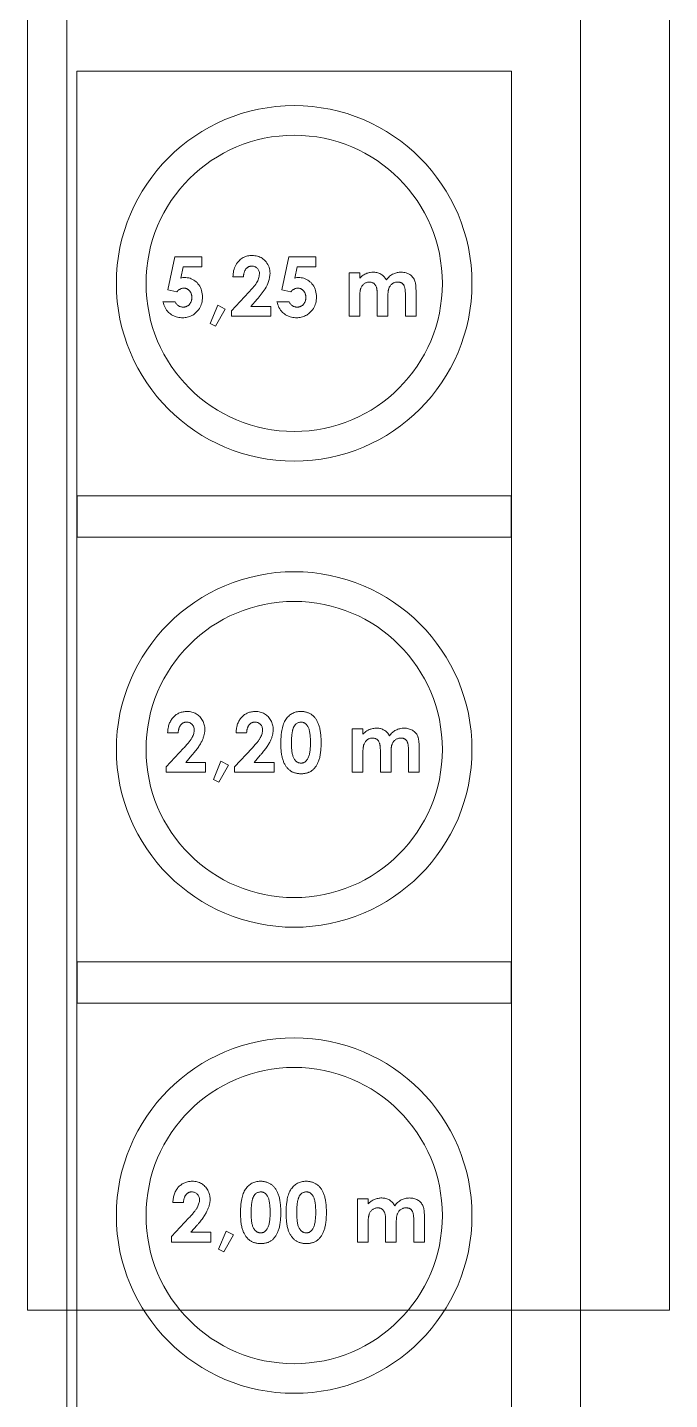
# Model space of a CAD drawing. Header units: inches. Extents: x -17229 to 23588, y -1896 to 20170.
# Drawn here: x 6999 to 7324, y 9804 to 10499 of the extents above; entities that cross this region are included whole.
import ezdxf
from ezdxf.enums import TextEntityAlignment as Align

# ---------------------------------------------------------------- set-up
doc = ezdxf.new("R2010")
doc.units = ezdxf.units.IN
doc.header["$MEASUREMENT"] = 0
for name, color, linetype in [('PK24-EQUIPMENT', 150, 'Continuous'), ('PK24E', 7, 'Continuous'), ('PK24E-DATA', 7, 'Continuous'), ('PK24E-STRUCT-STEEL', 254, 'Continuous')]:
    doc.layers.add(name, color=color, linetype=linetype)
for name, color, linetype, true_color in [('PK24-SYS-ROOM', 8, 'Continuous', 0x808080), ('PK24E-SYS-LIFT', 31, 'Continuous', 0xffcc5a), ('PK24E-SYS-SHELF', 31, 'Continuous', 0xffcc5a)]:
    doc.layers.add(name, color=color, linetype=linetype, true_color=true_color)
doc.styles.add('Impact', font='impact.ttf', dxfattribs={"height": 5})
doc.styles.get("Standard").update_dxf_attribs({"font": 'arial.ttf'})

# ---------------------------------------------------------------- blocks, each defined once
blk = doc.blocks.new('ROOM-INFODISP--FRONT-COMP-PK24')
at = {"layer": 'PK24-EQUIPMENT', "lineweight": 5}
for p, q in [((-18, 180), (-40, 180)), ((-40, 180), (-40, 87.7)), ((-18, 87.7), (-18, 180)), ((-39.99, 158.5), (-39.99, 156.4)), ((-18.01, 156.4), (-18.01, 158.5)), ((-39.99, 134.9), (-39.99, 132.8)), ((-18.01, 132.8), (-18.01, 134.9))]:
    blk.add_line(p, q, dxfattribs=at)
at = {"layer": 'PK24-EQUIPMENT', "color": 1, "lineweight": 5}
for p, q in [((-35.398, 168.922), (-35.046, 170.587)), ((-35.046, 170.587), (-33.68, 170.587)), ((-33.68, 170.587), (-33.68, 170.087)), ((-29.629, 168.922), (-29.276, 170.587)), ((-29.276, 170.587), (-27.91, 170.587)), ((-27.91, 170.587), (-27.91, 170.087)), ((-34.619, 170.087), (-34.736, 169.52)), ((-33.68, 170.087), (-34.619, 170.087)), ((-31.564, 169.587), (-32.103, 169.587)), ((-28.85, 170.087), (-28.967, 169.52)), ((-27.91, 170.087), (-28.85, 170.087)), ((-26.218, 169.779), (-25.68, 169.779)), ((-26.218, 167.587), (-26.218, 169.779)), ((-25.68, 169.779), (-25.68, 169.517)), ((-34.945, 168.818), (-35.398, 168.922)), ((-29.176, 168.818), (-29.629, 168.922)), ((-22.833, 168.862), (-22.833, 167.587)), ((-35.641, 168.318), (-35.026, 168.318)), ((-33.248, 167.219), (-32.872, 168.142)), ((-32.872, 168.142), (-32.487, 167.943)), ((-32.18, 167.86), (-31.291, 168.805)), ((-30.876, 168.446), (-31.189, 168.087)), ((-29.872, 168.318), (-29.257, 168.318)), ((-25.68, 168.552), (-25.68, 167.587)), ((-24.795, 167.587), (-24.795, 168.638)), ((-24.257, 168.566), (-24.257, 167.587)), ((-23.372, 167.587), (-23.372, 168.688)), ((-32.487, 167.943), (-32.978, 167.087)), ((-32.18, 167.587), (-32.18, 167.86)), ((-30.18, 167.587), (-32.18, 167.587)), ((-31.189, 168.087), (-30.18, 168.087)), ((-30.18, 168.087), (-30.18, 167.587)), ((-25.68, 167.587), (-26.218, 167.587)), ((-24.257, 167.587), (-24.795, 167.587)), ((-22.833, 167.587), (-23.372, 167.587)), ((-32.978, 167.087), (-33.248, 167.219)), ((-26.06, 146.69), (-25.521, 146.69)), ((-26.06, 144.498), (-26.06, 146.69)), ((-25.521, 146.69), (-25.521, 146.428)), ((-34.867, 146.498), (-35.406, 146.498)), ((-31.406, 146.498), (-31.944, 146.498)), ((-35.483, 144.771), (-34.594, 145.716)), ((-34.179, 145.357), (-34.492, 144.998)), ((-32.021, 144.771), (-31.133, 145.716)), ((-30.718, 145.357), (-31.031, 144.998)), ((-25.521, 145.463), (-25.521, 144.498)), ((-24.636, 144.498), (-24.636, 145.549)), ((-24.098, 145.477), (-24.098, 144.498)), ((-23.213, 144.498), (-23.213, 145.599)), ((-22.675, 145.773), (-22.675, 144.498)), ((-35.483, 144.498), (-35.483, 144.771)), ((-34.492, 144.998), (-33.483, 144.998)), ((-33.483, 144.998), (-33.483, 144.498)), ((-33.09, 144.13), (-32.713, 145.053)), ((-32.329, 144.854), (-32.819, 143.998)), ((-32.713, 145.053), (-32.329, 144.854)), ((-32.021, 144.498), (-32.021, 144.771)), ((-31.031, 144.998), (-30.021, 144.998)), ((-30.021, 144.998), (-30.021, 144.498)), ((-33.483, 144.498), (-35.483, 144.498)), ((-32.819, 143.998), (-33.09, 144.13)), ((-30.021, 144.498), (-32.021, 144.498)), ((-25.521, 144.498), (-26.06, 144.498)), ((-24.098, 144.498), (-24.636, 144.498)), ((-22.675, 144.498), (-23.213, 144.498)), ((-34.601, 122.711), (-35.139, 122.711)), ((-25.793, 122.903), (-25.255, 122.903)), ((-25.793, 120.711), (-25.793, 122.903)), ((-25.255, 122.903), (-25.255, 122.641)), ((-35.216, 120.984), (-34.328, 121.929)), ((-25.255, 121.676), (-25.255, 120.711)), ((-24.37, 120.711), (-24.37, 121.762)), ((-23.832, 121.69), (-23.832, 120.711)), ((-22.947, 120.711), (-22.947, 121.812)), ((-22.409, 121.986), (-22.409, 120.711)), ((-35.216, 120.711), (-35.216, 120.984)), ((-33.913, 121.57), (-34.226, 121.211)), ((-34.226, 121.211), (-33.216, 121.211)), ((-33.216, 121.211), (-33.216, 120.711)), ((-32.823, 120.342), (-32.447, 121.266)), ((-32.063, 121.067), (-32.553, 120.211)), ((-32.447, 121.266), (-32.063, 121.067)), ((-33.216, 120.711), (-35.216, 120.711)), ((-32.553, 120.211), (-32.823, 120.342)), ((-25.255, 120.711), (-25.793, 120.711)), ((-23.832, 120.711), (-24.37, 120.711)), ((-22.409, 120.711), (-22.947, 120.711))]:
    blk.add_line(p, q, dxfattribs=at)
at = {"layer": 'PK24-EQUIPMENT', "color": 2, "lineweight": 5}
for p, q in [((-18.01, 158.5), (-39.99, 158.5)), ((-39.99, 156.4), (-18.01, 156.4)), ((-18.01, 134.9), (-39.99, 134.9)), ((-39.99, 132.8), (-18.01, 132.8))]:
    blk.add_line(p, q, dxfattribs=at)
at = {"layer": 'PK24-EQUIPMENT', "color": 1, "lineweight": 5}
for centre, radius in [((-29, 169.25), 9), ((-29, 169.25), 7.5), ((-29, 145.65), 9), ((-29, 145.65), 7.5), ((-29, 122.05), 9), ((-29, 122.05), 7.5)]:
    blk.add_circle(centre, radius, dxfattribs=at)
for points, knots in [([(-32.103, 169.587), (-32.094, 169.688), (-32.076, 169.891), (-31.971, 170.181), (-31.797, 170.409), (-31.585, 170.565), (-31.358, 170.651), (-31.198, 170.659), (-31.118, 170.664)], [0, 0, 0, 0, 0.186894, 0.373537, 0.559956, 0.70658, 0.85322, 1, 1, 1, 1]), ([(-31.118, 170.664), (-31.03, 170.658), (-30.853, 170.647), (-30.608, 170.533), (-30.403, 170.339), (-30.253, 170.075), (-30.23, 169.868), (-30.218, 169.764)], [0, 0, 0, 0, 0.1868825, 0.373533, 0.5601691, 0.7802357, 1, 1, 1, 1]), ([(-34.736, 169.52), (-34.702, 169.529), (-34.641, 169.545), (-34.578, 169.547), (-34.55, 169.548)], [0, 0, 0, 0, 0.559978, 1, 1, 1, 1]), ([(-34.55, 169.548), (-34.456, 169.542), (-34.268, 169.528), (-34.014, 169.391), (-33.804, 169.177), (-33.663, 168.886), (-33.648, 168.665), (-33.641, 168.554)], [0, 0, 0, 0, 0.186739, 0.37329, 0.560049, 0.779801, 1, 1, 1, 1]), ([(-31.149, 170.125), (-31.163, 170.125), (-31.191, 170.124), (-31.233, 170.117), (-31.272, 170.106), (-31.309, 170.09), (-31.345, 170.069), (-31.379, 170.044), (-31.411, 170.014), (-31.441, 169.981), (-31.468, 169.943), (-31.493, 169.902), (-31.513, 169.857), (-31.53, 169.809), (-31.544, 169.758), (-31.554, 169.704), (-31.562, 169.647), (-31.563, 169.607), (-31.564, 169.587)], [0, 0, 0, 0, 0.056467, 0.111164, 0.164937, 0.218322, 0.272393, 0.327976, 0.385291, 0.444903, 0.506844, 0.569488, 0.634153, 0.700976, 0.770897, 0.843626, 0.91966, 1, 1, 1, 1]), ([(-31.291, 168.805), (-31.222, 168.88), (-31.084, 169.029), (-30.912, 169.254), (-30.788, 169.488), (-30.767, 169.647), (-30.757, 169.726)], [0, 0, 0, 0, 0.2804, 0.560639, 0.780618, 1, 1, 1, 1]), ([(-30.757, 169.726), (-30.758, 169.754), (-30.76, 169.808), (-30.782, 169.885), (-30.816, 169.954), (-30.865, 170.014), (-30.923, 170.063), (-30.991, 170.1), (-31.068, 170.121), (-31.121, 170.124), (-31.149, 170.125)], [0, 0, 0, 0, 0.132755, 0.257234, 0.378601, 0.501406, 0.623942, 0.743642, 0.868121, 1, 1, 1, 1]), ([(-30.218, 169.764), (-30.235, 169.624), (-30.268, 169.344), (-30.451, 168.991), (-30.66, 168.697), (-30.804, 168.53), (-30.876, 168.446)], [0, 0, 0, 0, 0.2793382, 0.5592717, 0.7796061, 1, 1, 1, 1]), ([(-28.967, 169.52), (-28.933, 169.529), (-28.872, 169.545), (-28.809, 169.547), (-28.781, 169.548)], [0, 0, 0, 0, 0.559979, 1, 1, 1, 1]), ([(-28.781, 169.548), (-28.687, 169.542), (-28.499, 169.528), (-28.245, 169.391), (-28.035, 169.177), (-27.894, 168.886), (-27.879, 168.665), (-27.872, 168.554)], [0, 0, 0, 0, 0.186739, 0.37329, 0.560049, 0.779801, 1, 1, 1, 1]), ([(-25.68, 169.517), (-25.626, 169.568), (-25.52, 169.669), (-25.336, 169.761), (-25.153, 169.81), (-25.038, 169.815), (-24.981, 169.818)], [0, 0, 0, 0, 0.279958, 0.559724, 0.779838, 1, 1, 1, 1]), ([(-24.981, 169.818), (-24.906, 169.812), (-24.758, 169.801), (-24.569, 169.706), (-24.426, 169.577), (-24.366, 169.477), (-24.335, 169.427)], [0, 0, 0, 0, 0.27989, 0.559636, 0.779757, 1, 1, 1, 1]), ([(-24.335, 169.427), (-24.284, 169.491), (-24.181, 169.62), (-23.983, 169.74), (-23.781, 169.808), (-23.652, 169.814), (-23.588, 169.818)], [0, 0, 0, 0, 0.279929, 0.559685, 0.779831, 1, 1, 1, 1]), ([(-23.588, 169.818), (-23.5, 169.811), (-23.326, 169.798), (-23.09, 169.674), (-22.924, 169.488), (-22.859, 169.271), (-22.836, 169.067), (-22.834, 168.931), (-22.833, 168.862)], [0, 0, 0, 0, 0.186698, 0.373135, 0.559193, 0.705816, 0.852877, 1, 1, 1, 1]), ([(-34.591, 169.01), (-34.607, 169.009), (-34.637, 169.008), (-34.683, 168.999), (-34.728, 168.984), (-34.772, 168.962), (-34.816, 168.935), (-34.86, 168.902), (-34.904, 168.863), (-34.931, 168.834), (-34.945, 168.818)], [0, 0, 0, 0, 0.11036, 0.221186, 0.334364, 0.452977, 0.577234, 0.708804, 0.849355, 1, 1, 1, 1]), ([(-34.18, 168.535), (-34.18, 168.552), (-34.181, 168.585), (-34.186, 168.634), (-34.196, 168.68), (-34.209, 168.724), (-34.226, 168.766), (-34.246, 168.806), (-34.271, 168.843), (-34.299, 168.877), (-34.33, 168.908), (-34.362, 168.935), (-34.397, 168.958), (-34.432, 168.978), (-34.47, 168.992), (-34.509, 169.002), (-34.55, 169.009), (-34.577, 169.01), (-34.591, 169.01)], [0, 0, 0, 0, 0.072891, 0.141883, 0.209282, 0.274623, 0.338439, 0.401305, 0.465006, 0.52832, 0.59074, 0.650981, 0.70969, 0.767212, 0.824188, 0.881767, 0.939955, 1, 1, 1, 1]), ([(-28.822, 169.01), (-28.837, 169.009), (-28.868, 169.008), (-28.913, 168.999), (-28.958, 168.984), (-29.003, 168.962), (-29.047, 168.935), (-29.091, 168.902), (-29.134, 168.863), (-29.162, 168.834), (-29.176, 168.818)], [0, 0, 0, 0, 0.11036, 0.221186, 0.334364, 0.452977, 0.577234, 0.708804, 0.849355, 1, 1, 1, 1]), ([(-28.41, 168.535), (-28.411, 168.552), (-28.411, 168.585), (-28.417, 168.634), (-28.426, 168.68), (-28.44, 168.724), (-28.457, 168.766), (-28.477, 168.806), (-28.502, 168.843), (-28.53, 168.877), (-28.56, 168.908), (-28.593, 168.935), (-28.627, 168.958), (-28.663, 168.978), (-28.701, 168.992), (-28.74, 169.002), (-28.78, 169.009), (-28.808, 169.01), (-28.822, 169.01)], [0, 0, 0, 0, 0.072891, 0.141883, 0.209282, 0.274623, 0.338439, 0.401305, 0.465006, 0.52832, 0.59074, 0.650981, 0.70969, 0.767212, 0.824188, 0.881767, 0.939955, 1, 1, 1, 1]), ([(-25.192, 169.318), (-25.215, 169.317), (-25.261, 169.315), (-25.327, 169.299), (-25.391, 169.274), (-25.451, 169.238), (-25.505, 169.193), (-25.552, 169.14), (-25.592, 169.079), (-25.62, 169.022), (-25.636, 168.97), (-25.649, 168.926), (-25.658, 168.876), (-25.666, 168.822), (-25.673, 168.762), (-25.676, 168.697), (-25.68, 168.626), (-25.68, 168.577), (-25.68, 168.552)], [0, 0, 0, 0, 0.067433, 0.133552, 0.199705, 0.26712, 0.335278, 0.403628, 0.474205, 0.547994, 0.588136, 0.632412, 0.681857, 0.735629, 0.793897, 0.857789, 0.926292, 1, 1, 1, 1]), ([(-24.795, 168.638), (-24.795, 168.661), (-24.795, 168.707), (-24.798, 168.772), (-24.801, 168.832), (-24.806, 168.887), (-24.812, 168.937), (-24.82, 168.983), (-24.828, 169.023), (-24.843, 169.069), (-24.863, 169.12), (-24.894, 169.173), (-24.931, 169.219), (-24.973, 169.255), (-25.022, 169.283), (-25.074, 169.304), (-25.132, 169.315), (-25.171, 169.317), (-25.192, 169.318)], [0, 0, 0, 0, 0.07853, 0.151067, 0.218305, 0.280287, 0.337064, 0.388152, 0.434234, 0.474994, 0.549031, 0.617296, 0.681663, 0.743542, 0.80432, 0.867013, 0.931379, 1, 1, 1, 1]), ([(-23.76, 169.318), (-23.784, 169.317), (-23.832, 169.315), (-23.901, 169.3), (-23.966, 169.274), (-24.026, 169.239), (-24.081, 169.196), (-24.129, 169.144), (-24.169, 169.084), (-24.196, 169.029), (-24.214, 168.979), (-24.226, 168.936), (-24.235, 168.887), (-24.243, 168.833), (-24.25, 168.774), (-24.253, 168.709), (-24.257, 168.639), (-24.257, 168.591), (-24.257, 168.566)], [0, 0, 0, 0, 0.07062, 0.138577, 0.206073, 0.274463, 0.3426, 0.41074, 0.480118, 0.5526, 0.591784, 0.635663, 0.683569, 0.736965, 0.794871, 0.858421, 0.926599, 1, 1, 1, 1]), ([(-23.372, 168.688), (-23.372, 168.717), (-23.373, 168.774), (-23.377, 168.855), (-23.385, 168.928), (-23.395, 168.995), (-23.408, 169.054), (-23.425, 169.105), (-23.445, 169.15), (-23.468, 169.187), (-23.494, 169.218), (-23.524, 169.244), (-23.555, 169.267), (-23.59, 169.287), (-23.629, 169.3), (-23.67, 169.31), (-23.714, 169.317), (-23.745, 169.317), (-23.76, 169.318)], [0, 0, 0, 0, 0.104321, 0.200235, 0.287287, 0.36626, 0.437683, 0.50118, 0.558021, 0.608412, 0.655743, 0.701944, 0.748215, 0.794252, 0.842505, 0.892237, 0.944616, 1, 1, 1, 1]), ([(-34.644, 167.51), (-34.731, 167.515), (-34.905, 167.525), (-35.151, 167.621), (-35.375, 167.785), (-35.555, 168.022), (-35.612, 168.219), (-35.641, 168.318)], [0, 0, 0, 0, 0.186849, 0.373549, 0.560248, 0.779948, 1, 1, 1, 1]), ([(-35.026, 168.318), (-35.015, 168.297), (-34.993, 168.255), (-34.951, 168.201), (-34.905, 168.154), (-34.853, 168.115), (-34.797, 168.086), (-34.739, 168.064), (-34.677, 168.051), (-34.635, 168.049), (-34.614, 168.048)], [0, 0, 0, 0, 0.138114, 0.268408, 0.394191, 0.517092, 0.637493, 0.757004, 0.877294, 1, 1, 1, 1]), ([(-33.641, 168.554), (-33.648, 168.453), (-33.661, 168.252), (-33.787, 167.973), (-33.971, 167.759), (-34.183, 167.61), (-34.407, 167.524), (-34.565, 167.515), (-34.644, 167.51)], [0, 0, 0, 0, 0.186677, 0.373167, 0.559769, 0.70649, 0.853223, 1, 1, 1, 1]), ([(-34.614, 168.048), (-34.599, 168.049), (-34.57, 168.05), (-34.526, 168.056), (-34.485, 168.067), (-34.446, 168.082), (-34.408, 168.101), (-34.372, 168.125), (-34.338, 168.153), (-34.306, 168.185), (-34.276, 168.22), (-34.251, 168.258), (-34.228, 168.298), (-34.211, 168.341), (-34.197, 168.386), (-34.187, 168.434), (-34.181, 168.484), (-34.18, 168.518), (-34.18, 168.535)], [0, 0, 0, 0, 0.061179, 0.120371, 0.178442, 0.235934, 0.294268, 0.352654, 0.413122, 0.475586, 0.5389, 0.601869, 0.664333, 0.727647, 0.792409, 0.85912, 0.928135, 1, 1, 1, 1]), ([(-28.875, 167.51), (-28.962, 167.515), (-29.136, 167.525), (-29.382, 167.621), (-29.606, 167.785), (-29.786, 168.022), (-29.843, 168.219), (-29.872, 168.318)], [0, 0, 0, 0, 0.186849, 0.373549, 0.560248, 0.779947, 1, 1, 1, 1]), ([(-29.257, 168.318), (-29.245, 168.297), (-29.223, 168.255), (-29.182, 168.201), (-29.135, 168.154), (-29.084, 168.115), (-29.028, 168.086), (-28.97, 168.064), (-28.908, 168.051), (-28.866, 168.049), (-28.844, 168.048)], [0, 0, 0, 0, 0.138114, 0.268408, 0.394191, 0.517092, 0.637493, 0.757004, 0.877294, 1, 1, 1, 1]), ([(-27.872, 168.554), (-27.878, 168.453), (-27.891, 168.252), (-28.018, 167.973), (-28.202, 167.759), (-28.414, 167.61), (-28.638, 167.524), (-28.796, 167.515), (-28.875, 167.51)], [0, 0, 0, 0, 0.186677, 0.373167, 0.559769, 0.70649, 0.853223, 1, 1, 1, 1]), ([(-28.844, 168.048), (-28.829, 168.049), (-28.8, 168.05), (-28.757, 168.056), (-28.716, 168.067), (-28.677, 168.082), (-28.639, 168.101), (-28.603, 168.125), (-28.569, 168.153), (-28.537, 168.185), (-28.507, 168.22), (-28.482, 168.258), (-28.459, 168.298), (-28.442, 168.341), (-28.428, 168.386), (-28.417, 168.434), (-28.411, 168.484), (-28.411, 168.518), (-28.41, 168.535)], [0, 0, 0, 0, 0.061179, 0.120371, 0.178442, 0.235934, 0.294268, 0.352654, 0.413122, 0.475586, 0.5389, 0.601869, 0.664333, 0.727647, 0.792409, 0.85912, 0.928135, 1, 1, 1, 1]), ([(-35.406, 146.498), (-35.403, 146.539), (-35.399, 146.618), (-35.381, 146.734), (-35.357, 146.843), (-35.324, 146.946), (-35.284, 147.041), (-35.236, 147.131), (-35.179, 147.213), (-35.116, 147.288), (-35.046, 147.355), (-34.971, 147.415), (-34.891, 147.464), (-34.806, 147.505), (-34.717, 147.537), (-34.622, 147.558), (-34.524, 147.573), (-34.456, 147.574), (-34.421, 147.575)], [0, 0, 0, 0, 0.07494, 0.146428, 0.214753, 0.280422, 0.343604, 0.405543, 0.466199, 0.526538, 0.585902, 0.64409, 0.701613, 0.758754, 0.816629, 0.875655, 0.936624, 1, 1, 1, 1]), ([(-34.421, 147.575), (-34.379, 147.574), (-34.296, 147.571), (-34.176, 147.549), (-34.064, 147.512), (-33.96, 147.461), (-33.864, 147.396), (-33.778, 147.318), (-33.703, 147.225), (-33.639, 147.123), (-33.586, 147.014), (-33.549, 146.902), (-33.525, 146.789), (-33.522, 146.713), (-33.521, 146.675)], [0, 0, 0, 0, 0.089615, 0.174949, 0.257548, 0.338901, 0.420053, 0.501401, 0.584252, 0.67037, 0.756473, 0.839207, 0.92012, 1, 1, 1, 1]), ([(-31.944, 146.498), (-31.942, 146.539), (-31.937, 146.618), (-31.919, 146.734), (-31.895, 146.843), (-31.863, 146.946), (-31.822, 147.041), (-31.774, 147.131), (-31.718, 147.213), (-31.654, 147.288), (-31.584, 147.355), (-31.51, 147.415), (-31.429, 147.464), (-31.345, 147.505), (-31.255, 147.537), (-31.161, 147.558), (-31.062, 147.573), (-30.994, 147.574), (-30.96, 147.575)], [0, 0, 0, 0, 0.07494, 0.146428, 0.214753, 0.280422, 0.343604, 0.405543, 0.466199, 0.526538, 0.585902, 0.64409, 0.701613, 0.758754, 0.816629, 0.875655, 0.936624, 1, 1, 1, 1]), ([(-30.96, 147.575), (-30.917, 147.574), (-30.835, 147.571), (-30.715, 147.549), (-30.602, 147.512), (-30.498, 147.461), (-30.403, 147.396), (-30.316, 147.318), (-30.242, 147.225), (-30.178, 147.123), (-30.125, 147.014), (-30.088, 146.902), (-30.063, 146.789), (-30.061, 146.713), (-30.06, 146.675)], [0, 0, 0, 0, 0.0896145, 0.1749486, 0.2575481, 0.3389008, 0.4200532, 0.5014014, 0.584252, 0.6703705, 0.7564733, 0.8392066, 0.9201205, 1, 1, 1, 1]), ([(-29.429, 147.167), (-29.405, 147.199), (-29.36, 147.263), (-29.28, 147.346), (-29.194, 147.417), (-29.101, 147.475), (-29.002, 147.52), (-28.895, 147.552), (-28.782, 147.571), (-28.704, 147.574), (-28.665, 147.575)], [0, 0, 0, 0, 0.132314, 0.2587, 0.380912, 0.500535, 0.620923, 0.742376, 0.868281, 1, 1, 1, 1]), ([(-28.665, 147.575), (-28.639, 147.575), (-28.587, 147.574), (-28.512, 147.566), (-28.439, 147.553), (-28.369, 147.536), (-28.302, 147.513), (-28.237, 147.485), (-28.176, 147.452), (-28.117, 147.414), (-28.06, 147.371), (-28.008, 147.323), (-27.958, 147.269), (-27.912, 147.209), (-27.87, 147.145), (-27.83, 147.075), (-27.794, 147), (-27.761, 146.919), (-27.731, 146.832), (-27.706, 146.736), (-27.685, 146.633), (-27.666, 146.522), (-27.653, 146.402), (-27.644, 146.274), (-27.637, 146.138), (-27.637, 146.045), (-27.636, 145.997)], [0, 0, 0, 0, 0.036635, 0.072034, 0.106626, 0.140306, 0.173619, 0.206426, 0.239067, 0.271883, 0.30484, 0.338529, 0.372616, 0.407548, 0.443719, 0.481312, 0.520113, 0.560913, 0.604025, 0.650075, 0.699572, 0.752363, 0.808789, 0.868954, 0.932675, 1, 1, 1, 1]), ([(-34.452, 147.037), (-34.466, 147.036), (-34.494, 147.035), (-34.535, 147.029), (-34.575, 147.017), (-34.612, 147.001), (-34.648, 146.981), (-34.682, 146.955), (-34.714, 146.925), (-34.744, 146.892), (-34.771, 146.854), (-34.796, 146.813), (-34.816, 146.768), (-34.833, 146.721), (-34.847, 146.669), (-34.857, 146.615), (-34.865, 146.558), (-34.866, 146.518), (-34.867, 146.498)], [0, 0, 0, 0, 0.056467, 0.111164, 0.164937, 0.218322, 0.272393, 0.327976, 0.385291, 0.444903, 0.506844, 0.569488, 0.634153, 0.700976, 0.770897, 0.843626, 0.91966, 1, 1, 1, 1]), ([(-34.594, 145.716), (-34.569, 145.744), (-34.519, 145.797), (-34.448, 145.876), (-34.384, 145.95), (-34.328, 146.021), (-34.277, 146.087), (-34.233, 146.149), (-34.197, 146.207), (-34.157, 146.277), (-34.119, 146.361), (-34.085, 146.457), (-34.064, 146.549), (-34.061, 146.609), (-34.06, 146.638)], [0, 0, 0, 0, 0.103844, 0.201115, 0.291116, 0.374348, 0.450707, 0.52004, 0.583258, 0.639578, 0.741537, 0.83506, 0.920873, 1, 1, 1, 1]), ([(-34.06, 146.638), (-34.061, 146.665), (-34.063, 146.719), (-34.085, 146.796), (-34.119, 146.865), (-34.168, 146.925), (-34.226, 146.975), (-34.294, 147.011), (-34.371, 147.033), (-34.424, 147.035), (-34.452, 147.037)], [0, 0, 0, 0, 0.1327549, 0.2572338, 0.3786007, 0.5014063, 0.623942, 0.7436418, 0.8681208, 1, 1, 1, 1]), ([(-33.521, 146.675), (-33.522, 146.653), (-33.523, 146.607), (-33.53, 146.537), (-33.54, 146.466), (-33.556, 146.394), (-33.576, 146.321), (-33.6, 146.246), (-33.629, 146.17), (-33.662, 146.092), (-33.702, 146.012), (-33.748, 145.929), (-33.802, 145.842), (-33.863, 145.752), (-33.931, 145.658), (-34.007, 145.56), (-34.09, 145.459), (-34.149, 145.392), (-34.179, 145.357)], [0, 0, 0, 0, 0.045518, 0.091616, 0.139247, 0.188242, 0.238673, 0.290664, 0.34484, 0.400432, 0.459144, 0.522551, 0.590101, 0.66226, 0.739681, 0.821575, 0.90833, 1, 1, 1, 1]), ([(-30.99, 147.037), (-31.005, 147.036), (-31.033, 147.035), (-31.074, 147.029), (-31.113, 147.017), (-31.151, 147.001), (-31.187, 146.981), (-31.22, 146.955), (-31.252, 146.925), (-31.282, 146.892), (-31.31, 146.854), (-31.334, 146.813), (-31.354, 146.768), (-31.372, 146.721), (-31.385, 146.669), (-31.395, 146.615), (-31.403, 146.558), (-31.405, 146.518), (-31.406, 146.498)], [0, 0, 0, 0, 0.056467, 0.111164, 0.164937, 0.218322, 0.272393, 0.327976, 0.385291, 0.444903, 0.506844, 0.569488, 0.634153, 0.700976, 0.770897, 0.843626, 0.91966, 1, 1, 1, 1]), ([(-31.133, 145.716), (-31.107, 145.744), (-31.057, 145.797), (-30.986, 145.876), (-30.922, 145.95), (-30.866, 146.021), (-30.815, 146.087), (-30.772, 146.149), (-30.735, 146.207), (-30.696, 146.277), (-30.658, 146.361), (-30.623, 146.457), (-30.602, 146.549), (-30.599, 146.609), (-30.598, 146.638)], [0, 0, 0, 0, 0.103844, 0.201115, 0.291116, 0.374348, 0.450707, 0.52004, 0.583258, 0.639578, 0.741537, 0.83506, 0.920873, 1, 1, 1, 1]), ([(-30.598, 146.638), (-30.599, 146.665), (-30.601, 146.719), (-30.623, 146.796), (-30.658, 146.865), (-30.706, 146.925), (-30.765, 146.975), (-30.833, 147.011), (-30.909, 147.033), (-30.963, 147.035), (-30.99, 147.037)], [0, 0, 0, 0, 0.132755, 0.257234, 0.378601, 0.501406, 0.623942, 0.743642, 0.868121, 1, 1, 1, 1]), ([(-30.06, 146.675), (-30.06, 146.653), (-30.061, 146.607), (-30.068, 146.537), (-30.079, 146.466), (-30.095, 146.394), (-30.114, 146.321), (-30.139, 146.246), (-30.167, 146.17), (-30.201, 146.092), (-30.24, 146.012), (-30.286, 145.929), (-30.34, 145.842), (-30.401, 145.752), (-30.47, 145.658), (-30.546, 145.56), (-30.629, 145.459), (-30.687, 145.392), (-30.718, 145.357)], [0, 0, 0, 0, 0.045518, 0.091616, 0.139247, 0.188242, 0.238673, 0.290664, 0.34484, 0.400432, 0.459144, 0.522551, 0.590101, 0.66226, 0.739681, 0.821575, 0.90833, 1, 1, 1, 1]), ([(-29.675, 145.969), (-29.674, 146.035), (-29.673, 146.164), (-29.661, 146.349), (-29.642, 146.52), (-29.615, 146.678), (-29.582, 146.821), (-29.539, 146.95), (-29.49, 147.065), (-29.449, 147.134), (-29.429, 147.167)], [0, 0, 0, 0, 0.161071, 0.310789, 0.449904, 0.578376, 0.696617, 0.805987, 0.906562, 1, 1, 1, 1]), ([(-28.651, 147.037), (-28.675, 147.035), (-28.721, 147.033), (-28.788, 147.015), (-28.851, 146.986), (-28.9, 146.951), (-28.936, 146.918), (-28.961, 146.888), (-28.985, 146.855), (-29.006, 146.817), (-29.027, 146.774), (-29.046, 146.729), (-29.063, 146.678), (-29.078, 146.623), (-29.092, 146.563), (-29.104, 146.496), (-29.114, 146.423), (-29.122, 146.344), (-29.129, 146.258), (-29.133, 146.165), (-29.135, 146.066), (-29.136, 145.998), (-29.136, 145.963)], [0, 0, 0, 0, 0.0538337, 0.1055426, 0.1580542, 0.2119873, 0.2402069, 0.2697935, 0.3013431, 0.3346081, 0.3702844, 0.4080888, 0.4486813, 0.4920693, 0.5386642, 0.5903711, 0.6463878, 0.7071954, 0.7729468, 0.8436426, 0.9193084, 1, 1, 1, 1]), ([(-28.175, 145.997), (-28.175, 146.044), (-28.175, 146.135), (-28.182, 146.266), (-28.192, 146.385), (-28.206, 146.493), (-28.225, 146.589), (-28.247, 146.675), (-28.274, 146.748), (-28.305, 146.811), (-28.34, 146.864), (-28.378, 146.91), (-28.417, 146.949), (-28.459, 146.982), (-28.503, 147.006), (-28.551, 147.024), (-28.6, 147.035), (-28.634, 147.036), (-28.651, 147.037)], [0, 0, 0, 0, 0.1121148, 0.2158018, 0.3102027, 0.3959929, 0.4734102, 0.5427784, 0.604548, 0.6593573, 0.7087644, 0.7553555, 0.798687, 0.8400168, 0.8802034, 0.9197333, 0.9590486, 1, 1, 1, 1]), ([(-25.521, 146.428), (-25.497, 146.453), (-25.45, 146.5), (-25.372, 146.561), (-25.29, 146.614), (-25.204, 146.656), (-25.114, 146.688), (-25.021, 146.712), (-24.923, 146.726), (-24.856, 146.728), (-24.822, 146.729)], [0, 0, 0, 0, 0.130191, 0.256336, 0.379114, 0.500551, 0.622116, 0.744715, 0.870223, 1, 1, 1, 1]), ([(-24.822, 146.729), (-24.788, 146.728), (-24.721, 146.726), (-24.624, 146.707), (-24.532, 146.675), (-24.445, 146.631), (-24.365, 146.576), (-24.293, 146.507), (-24.229, 146.429), (-24.194, 146.369), (-24.177, 146.338)], [0, 0, 0, 0, 0.127996, 0.251955, 0.373414, 0.494801, 0.617069, 0.74062, 0.866961, 1, 1, 1, 1]), ([(-24.177, 146.338), (-24.154, 146.369), (-24.109, 146.429), (-24.031, 146.508), (-23.945, 146.576), (-23.852, 146.631), (-23.753, 146.675), (-23.649, 146.706), (-23.54, 146.726), (-23.466, 146.728), (-23.429, 146.729)], [0, 0, 0, 0, 0.130149, 0.255445, 0.379177, 0.501905, 0.625344, 0.748278, 0.872564, 1, 1, 1, 1]), ([(-23.429, 146.729), (-23.391, 146.728), (-23.315, 146.726), (-23.207, 146.704), (-23.105, 146.671), (-23.012, 146.623), (-22.928, 146.566), (-22.856, 146.499), (-22.797, 146.423), (-22.758, 146.353), (-22.734, 146.291), (-22.718, 146.237), (-22.704, 146.176), (-22.694, 146.108), (-22.685, 146.034), (-22.679, 145.953), (-22.675, 145.866), (-22.675, 145.805), (-22.675, 145.773)], [0, 0, 0, 0, 0.082624, 0.160904, 0.236986, 0.311729, 0.384307, 0.453908, 0.521546, 0.589232, 0.625293, 0.665128, 0.709632, 0.758368, 0.811604, 0.869763, 0.932542, 1, 1, 1, 1]), ([(-28.649, 144.421), (-28.676, 144.422), (-28.729, 144.423), (-28.806, 144.43), (-28.879, 144.443), (-28.95, 144.459), (-29.017, 144.482), (-29.082, 144.508), (-29.143, 144.54), (-29.2, 144.577), (-29.254, 144.62), (-29.306, 144.667), (-29.354, 144.719), (-29.4, 144.776), (-29.442, 144.839), (-29.481, 144.906), (-29.517, 144.979), (-29.55, 145.057), (-29.58, 145.142), (-29.606, 145.235), (-29.627, 145.337), (-29.644, 145.447), (-29.658, 145.566), (-29.668, 145.693), (-29.674, 145.828), (-29.675, 145.921), (-29.675, 145.969)], [0, 0, 0, 0, 0.0382173, 0.0748672, 0.1101581, 0.1444539, 0.1780797, 0.2111708, 0.2436871, 0.2758717, 0.3083755, 0.3412633, 0.3751503, 0.4096553, 0.4451574, 0.4820735, 0.5205758, 0.5605537, 0.6031076, 0.6486887, 0.6979477, 0.7507678, 0.8073094, 0.8676556, 0.9318612, 1, 1, 1, 1]), ([(-29.136, 145.963), (-29.136, 145.917), (-29.135, 145.829), (-29.129, 145.703), (-29.118, 145.589), (-29.105, 145.485), (-29.085, 145.392), (-29.063, 145.309), (-29.036, 145.238), (-29.004, 145.178), (-28.969, 145.126), (-28.931, 145.082), (-28.891, 145.044), (-28.848, 145.013), (-28.802, 144.989), (-28.754, 144.972), (-28.704, 144.962), (-28.669, 144.96), (-28.651, 144.96)], [0, 0, 0, 0, 0.110734, 0.212341, 0.305502, 0.389835, 0.46669, 0.535262, 0.596763, 0.651066, 0.701036, 0.74786, 0.791833, 0.834284, 0.875334, 0.916035, 0.957652, 1, 1, 1, 1]), ([(-27.636, 145.997), (-27.637, 145.948), (-27.637, 145.854), (-27.643, 145.717), (-27.654, 145.588), (-27.667, 145.468), (-27.685, 145.355), (-27.707, 145.251), (-27.732, 145.155), (-27.763, 145.067), (-27.795, 144.986), (-27.832, 144.911), (-27.871, 144.842), (-27.911, 144.778), (-27.956, 144.72), (-28.003, 144.666), (-28.053, 144.619), (-28.106, 144.577), (-28.161, 144.54), (-28.22, 144.508), (-28.283, 144.482), (-28.349, 144.459), (-28.42, 144.443), (-28.493, 144.43), (-28.57, 144.423), (-28.622, 144.422), (-28.649, 144.421)], [0, 0, 0, 0, 0.068491, 0.133077, 0.193829, 0.251083, 0.304401, 0.354408, 0.401295, 0.444701, 0.485692, 0.524676, 0.562307, 0.597947, 0.632474, 0.665752, 0.697985, 0.729586, 0.760825, 0.792355, 0.824313, 0.857156, 0.890927, 0.92596, 0.962061, 1, 1, 1, 1]), ([(-28.323, 145.166), (-28.311, 145.188), (-28.285, 145.235), (-28.256, 145.313), (-28.231, 145.402), (-28.21, 145.5), (-28.195, 145.61), (-28.182, 145.73), (-28.176, 145.86), (-28.175, 145.95), (-28.175, 145.997)], [0, 0, 0, 0, 0.088871, 0.186355, 0.294078, 0.412237, 0.541778, 0.682703, 0.835096, 1, 1, 1, 1]), ([(-25.033, 146.229), (-25.056, 146.228), (-25.102, 146.227), (-25.169, 146.21), (-25.233, 146.185), (-25.292, 146.149), (-25.346, 146.105), (-25.394, 146.052), (-25.433, 145.99), (-25.461, 145.933), (-25.478, 145.881), (-25.49, 145.837), (-25.499, 145.788), (-25.507, 145.733), (-25.514, 145.673), (-25.518, 145.608), (-25.521, 145.537), (-25.521, 145.489), (-25.521, 145.463)], [0, 0, 0, 0, 0.067433, 0.133552, 0.199705, 0.26712, 0.335278, 0.403628, 0.474205, 0.547994, 0.588136, 0.632412, 0.681857, 0.735629, 0.793897, 0.857789, 0.926292, 1, 1, 1, 1]), ([(-24.636, 145.549), (-24.636, 145.573), (-24.637, 145.618), (-24.639, 145.683), (-24.643, 145.743), (-24.647, 145.798), (-24.653, 145.849), (-24.661, 145.894), (-24.67, 145.934), (-24.684, 145.98), (-24.705, 146.031), (-24.735, 146.085), (-24.772, 146.13), (-24.815, 146.166), (-24.863, 146.194), (-24.915, 146.215), (-24.973, 146.226), (-25.013, 146.228), (-25.033, 146.229)], [0, 0, 0, 0, 0.07853, 0.151067, 0.218305, 0.280287, 0.337064, 0.388152, 0.434234, 0.474994, 0.549031, 0.617296, 0.681663, 0.743542, 0.80432, 0.867013, 0.931379, 1, 1, 1, 1]), ([(-23.602, 146.229), (-23.626, 146.228), (-23.673, 146.226), (-23.742, 146.211), (-23.807, 146.185), (-23.867, 146.15), (-23.922, 146.107), (-23.971, 146.055), (-24.01, 145.996), (-24.038, 145.94), (-24.055, 145.89), (-24.067, 145.847), (-24.077, 145.798), (-24.084, 145.744), (-24.091, 145.685), (-24.094, 145.62), (-24.098, 145.55), (-24.098, 145.502), (-24.098, 145.477)], [0, 0, 0, 0, 0.07062, 0.138577, 0.206073, 0.274463, 0.3426, 0.41074, 0.480118, 0.5526, 0.591784, 0.635663, 0.683569, 0.736965, 0.794871, 0.858421, 0.926599, 1, 1, 1, 1]), ([(-23.213, 145.599), (-23.214, 145.629), (-23.215, 145.685), (-23.218, 145.766), (-23.227, 145.84), (-23.236, 145.906), (-23.25, 145.965), (-23.267, 146.017), (-23.286, 146.061), (-23.309, 146.098), (-23.336, 146.129), (-23.365, 146.156), (-23.397, 146.178), (-23.432, 146.198), (-23.47, 146.211), (-23.511, 146.221), (-23.555, 146.228), (-23.586, 146.229), (-23.602, 146.229)], [0, 0, 0, 0, 0.1043212, 0.2002351, 0.2872866, 0.3662604, 0.4376827, 0.5011798, 0.5580212, 0.6084121, 0.6557431, 0.7019437, 0.7482151, 0.7942519, 0.8425045, 0.8922368, 0.9446165, 1, 1, 1, 1]), ([(-28.651, 144.96), (-28.635, 144.96), (-28.602, 144.961), (-28.553, 144.971), (-28.508, 144.987), (-28.465, 145.011), (-28.425, 145.04), (-28.387, 145.076), (-28.353, 145.118), (-28.333, 145.15), (-28.323, 145.166)], [0, 0, 0, 0, 0.124035, 0.242846, 0.360342, 0.479042, 0.599334, 0.725488, 0.858549, 1, 1, 1, 1]), ([(-35.139, 122.711), (-35.137, 122.752), (-35.133, 122.831), (-35.114, 122.947), (-35.09, 123.056), (-35.058, 123.158), (-35.017, 123.254), (-34.969, 123.343), (-34.913, 123.426), (-34.85, 123.501), (-34.78, 123.568), (-34.705, 123.628), (-34.625, 123.677), (-34.54, 123.717), (-34.451, 123.75), (-34.356, 123.771), (-34.257, 123.786), (-34.19, 123.787), (-34.155, 123.788)], [0, 0, 0, 0, 0.07494, 0.146428, 0.214753, 0.280422, 0.343604, 0.405543, 0.466199, 0.526538, 0.585902, 0.64409, 0.701613, 0.758754, 0.816629, 0.875655, 0.936624, 1, 1, 1, 1]), ([(-34.155, 123.788), (-34.113, 123.786), (-34.03, 123.784), (-33.91, 123.762), (-33.798, 123.725), (-33.693, 123.674), (-33.598, 123.608), (-33.512, 123.53), (-33.437, 123.438), (-33.373, 123.336), (-33.32, 123.227), (-33.283, 123.115), (-33.259, 123.002), (-33.256, 122.926), (-33.255, 122.888)], [0, 0, 0, 0, 0.0896145, 0.1749486, 0.2575481, 0.3389008, 0.4200532, 0.5014014, 0.584252, 0.6703705, 0.7564733, 0.8392066, 0.9201205, 1, 1, 1, 1]), ([(-31.47, 123.38), (-31.447, 123.412), (-31.401, 123.476), (-31.321, 123.559), (-31.236, 123.63), (-31.143, 123.688), (-31.043, 123.733), (-30.937, 123.765), (-30.824, 123.784), (-30.746, 123.786), (-30.706, 123.788)], [0, 0, 0, 0, 0.132314, 0.2587, 0.380912, 0.500535, 0.620923, 0.742376, 0.868281, 1, 1, 1, 1]), ([(-30.706, 123.788), (-30.68, 123.787), (-30.629, 123.787), (-30.553, 123.778), (-30.481, 123.766), (-30.41, 123.749), (-30.343, 123.726), (-30.278, 123.698), (-30.217, 123.665), (-30.158, 123.627), (-30.102, 123.584), (-30.049, 123.535), (-29.999, 123.482), (-29.954, 123.422), (-29.911, 123.358), (-29.871, 123.288), (-29.835, 123.213), (-29.802, 123.132), (-29.772, 123.045), (-29.747, 122.949), (-29.726, 122.846), (-29.708, 122.734), (-29.694, 122.615), (-29.685, 122.487), (-29.679, 122.351), (-29.678, 122.258), (-29.678, 122.21)], [0, 0, 0, 0, 0.036635, 0.072034, 0.106626, 0.140306, 0.173619, 0.206426, 0.239067, 0.271883, 0.30484, 0.338529, 0.372616, 0.407548, 0.443719, 0.481312, 0.520113, 0.560913, 0.604025, 0.650075, 0.699572, 0.752363, 0.808789, 0.868954, 0.932675, 1, 1, 1, 1]), ([(-29.162, 123.38), (-29.139, 123.412), (-29.093, 123.476), (-29.014, 123.559), (-28.928, 123.63), (-28.835, 123.688), (-28.736, 123.733), (-28.629, 123.765), (-28.516, 123.784), (-28.438, 123.786), (-28.398, 123.788)], [0, 0, 0, 0, 0.132314, 0.2587, 0.380912, 0.500535, 0.620923, 0.742376, 0.868281, 1, 1, 1, 1]), ([(-28.398, 123.788), (-28.372, 123.787), (-28.321, 123.787), (-28.246, 123.778), (-28.173, 123.766), (-28.103, 123.749), (-28.036, 123.726), (-27.971, 123.698), (-27.909, 123.665), (-27.85, 123.627), (-27.794, 123.584), (-27.741, 123.535), (-27.692, 123.482), (-27.646, 123.422), (-27.603, 123.358), (-27.564, 123.288), (-27.528, 123.213), (-27.494, 123.132), (-27.465, 123.045), (-27.44, 122.949), (-27.418, 122.846), (-27.4, 122.734), (-27.387, 122.615), (-27.377, 122.487), (-27.371, 122.351), (-27.37, 122.258), (-27.37, 122.21)], [0, 0, 0, 0, 0.036635, 0.072034, 0.106626, 0.140306, 0.173619, 0.206426, 0.239067, 0.271883, 0.30484, 0.338529, 0.372616, 0.407548, 0.443719, 0.481312, 0.520113, 0.560913, 0.604025, 0.650075, 0.699572, 0.752363, 0.808789, 0.868954, 0.932675, 1, 1, 1, 1]), ([(-34.186, 123.249), (-34.2, 123.249), (-34.228, 123.248), (-34.269, 123.241), (-34.308, 123.23), (-34.346, 123.214), (-34.382, 123.193), (-34.415, 123.168), (-34.447, 123.138), (-34.478, 123.105), (-34.505, 123.067), (-34.529, 123.026), (-34.549, 122.981), (-34.567, 122.933), (-34.581, 122.882), (-34.591, 122.828), (-34.598, 122.771), (-34.6, 122.731), (-34.601, 122.711)], [0, 0, 0, 0, 0.056467, 0.111164, 0.164937, 0.218322, 0.272393, 0.327976, 0.385291, 0.444903, 0.506844, 0.569488, 0.634153, 0.700976, 0.770897, 0.843626, 0.91966, 1, 1, 1, 1]), ([(-33.793, 122.85), (-33.794, 122.878), (-33.796, 122.932), (-33.819, 123.009), (-33.853, 123.078), (-33.901, 123.138), (-33.96, 123.187), (-34.028, 123.224), (-34.105, 123.245), (-34.158, 123.248), (-34.186, 123.249)], [0, 0, 0, 0, 0.132755, 0.257234, 0.378601, 0.501406, 0.623942, 0.743642, 0.868121, 1, 1, 1, 1]), ([(-31.716, 122.181), (-31.716, 122.248), (-31.715, 122.376), (-31.702, 122.562), (-31.684, 122.733), (-31.657, 122.89), (-31.623, 123.034), (-31.58, 123.162), (-31.532, 123.278), (-31.49, 123.347), (-31.47, 123.38)], [0, 0, 0, 0, 0.161071, 0.310789, 0.449904, 0.578376, 0.696617, 0.805987, 0.906562, 1, 1, 1, 1]), ([(-30.693, 123.249), (-30.716, 123.248), (-30.763, 123.246), (-30.83, 123.227), (-30.893, 123.199), (-30.941, 123.164), (-30.977, 123.131), (-31.002, 123.101), (-31.026, 123.068), (-31.048, 123.029), (-31.068, 122.987), (-31.088, 122.941), (-31.104, 122.891), (-31.12, 122.836), (-31.134, 122.775), (-31.146, 122.709), (-31.156, 122.636), (-31.163, 122.557), (-31.17, 122.471), (-31.175, 122.378), (-31.177, 122.279), (-31.178, 122.211), (-31.178, 122.175)], [0, 0, 0, 0, 0.0538337, 0.1055426, 0.1580542, 0.2119873, 0.2402069, 0.2697935, 0.3013431, 0.3346081, 0.3702844, 0.4080888, 0.4486813, 0.4920693, 0.5386642, 0.5903711, 0.6463878, 0.7071954, 0.7729468, 0.8436426, 0.9193084, 1, 1, 1, 1]), ([(-30.216, 122.21), (-30.217, 122.257), (-30.217, 122.348), (-30.224, 122.479), (-30.234, 122.598), (-30.248, 122.706), (-30.266, 122.802), (-30.289, 122.887), (-30.315, 122.961), (-30.347, 123.024), (-30.382, 123.077), (-30.419, 123.123), (-30.458, 123.162), (-30.5, 123.194), (-30.545, 123.219), (-30.592, 123.237), (-30.642, 123.247), (-30.676, 123.249), (-30.693, 123.249)], [0, 0, 0, 0, 0.112115, 0.215802, 0.310203, 0.395993, 0.47341, 0.542778, 0.604548, 0.659357, 0.708764, 0.755356, 0.798687, 0.840017, 0.880203, 0.919733, 0.959049, 1, 1, 1, 1]), ([(-29.409, 122.181), (-29.408, 122.248), (-29.407, 122.376), (-29.395, 122.562), (-29.376, 122.733), (-29.349, 122.89), (-29.316, 123.034), (-29.273, 123.162), (-29.224, 123.278), (-29.182, 123.347), (-29.162, 123.38)], [0, 0, 0, 0, 0.1610711, 0.3107888, 0.4499038, 0.5783763, 0.6966172, 0.8059873, 0.9065617, 1, 1, 1, 1]), ([(-28.385, 123.249), (-28.409, 123.248), (-28.455, 123.246), (-28.522, 123.227), (-28.585, 123.199), (-28.633, 123.164), (-28.669, 123.131), (-28.694, 123.101), (-28.719, 123.068), (-28.74, 123.029), (-28.76, 122.987), (-28.78, 122.941), (-28.796, 122.891), (-28.812, 122.836), (-28.826, 122.775), (-28.838, 122.709), (-28.848, 122.636), (-28.856, 122.557), (-28.862, 122.471), (-28.867, 122.378), (-28.869, 122.279), (-28.87, 122.211), (-28.87, 122.175)], [0, 0, 0, 0, 0.0538337, 0.1055426, 0.1580542, 0.2119873, 0.2402069, 0.2697935, 0.3013431, 0.3346081, 0.3702844, 0.4080888, 0.4486813, 0.4920693, 0.5386642, 0.5903711, 0.6463878, 0.7071954, 0.7729468, 0.8436426, 0.9193084, 1, 1, 1, 1]), ([(-27.909, 122.21), (-27.909, 122.257), (-27.909, 122.348), (-27.916, 122.479), (-27.926, 122.598), (-27.94, 122.706), (-27.959, 122.802), (-27.981, 122.887), (-28.008, 122.961), (-28.039, 123.024), (-28.074, 123.077), (-28.111, 123.123), (-28.151, 123.162), (-28.192, 123.194), (-28.237, 123.219), (-28.284, 123.237), (-28.334, 123.247), (-28.368, 123.249), (-28.385, 123.249)], [0, 0, 0, 0, 0.112115, 0.215802, 0.310203, 0.395993, 0.47341, 0.542778, 0.604548, 0.659357, 0.708764, 0.755356, 0.798687, 0.840017, 0.880203, 0.919733, 0.959049, 1, 1, 1, 1]), ([(-34.328, 121.929), (-34.302, 121.957), (-34.253, 122.01), (-34.182, 122.088), (-34.118, 122.163), (-34.062, 122.234), (-34.011, 122.3), (-33.967, 122.362), (-33.931, 122.42), (-33.891, 122.49), (-33.853, 122.573), (-33.819, 122.67), (-33.798, 122.762), (-33.795, 122.822), (-33.793, 122.85)], [0, 0, 0, 0, 0.103844, 0.201115, 0.291116, 0.374348, 0.450707, 0.52004, 0.583258, 0.639578, 0.741537, 0.83506, 0.920873, 1, 1, 1, 1]), ([(-33.255, 122.888), (-33.255, 122.865), (-33.256, 122.819), (-33.263, 122.75), (-33.274, 122.679), (-33.29, 122.607), (-33.31, 122.533), (-33.334, 122.458), (-33.363, 122.382), (-33.396, 122.305), (-33.436, 122.225), (-33.482, 122.141), (-33.536, 122.055), (-33.597, 121.964), (-33.665, 121.87), (-33.741, 121.773), (-33.824, 121.672), (-33.883, 121.604), (-33.913, 121.57)], [0, 0, 0, 0, 0.0455178, 0.091616, 0.1392466, 0.1882416, 0.2386731, 0.2906639, 0.3448399, 0.4004316, 0.4591437, 0.522551, 0.5901009, 0.6622597, 0.7396813, 0.8215755, 0.90833, 1, 1, 1, 1]), ([(-25.255, 122.641), (-25.231, 122.665), (-25.184, 122.713), (-25.106, 122.774), (-25.024, 122.826), (-24.938, 122.869), (-24.848, 122.901), (-24.754, 122.925), (-24.656, 122.939), (-24.59, 122.941), (-24.556, 122.942)], [0, 0, 0, 0, 0.130191, 0.256336, 0.379114, 0.500551, 0.622116, 0.744715, 0.870223, 1, 1, 1, 1]), ([(-24.767, 122.442), (-24.79, 122.441), (-24.836, 122.439), (-24.903, 122.423), (-24.966, 122.397), (-25.026, 122.362), (-25.08, 122.317), (-25.128, 122.264), (-25.167, 122.203), (-25.195, 122.146), (-25.212, 122.094), (-25.224, 122.05), (-25.233, 122), (-25.241, 121.946), (-25.248, 121.886), (-25.251, 121.82), (-25.255, 121.75), (-25.255, 121.701), (-25.255, 121.676)], [0, 0, 0, 0, 0.0674333, 0.1335522, 0.1997047, 0.2671202, 0.3352777, 0.4036283, 0.4742054, 0.5479942, 0.5881356, 0.6324116, 0.6818573, 0.7356294, 0.793897, 0.8577893, 0.9262924, 1, 1, 1, 1]), ([(-24.37, 121.762), (-24.37, 121.785), (-24.37, 121.83), (-24.373, 121.896), (-24.376, 121.956), (-24.381, 122.011), (-24.387, 122.061), (-24.395, 122.107), (-24.403, 122.147), (-24.418, 122.193), (-24.438, 122.244), (-24.469, 122.297), (-24.506, 122.342), (-24.549, 122.379), (-24.597, 122.407), (-24.649, 122.428), (-24.707, 122.439), (-24.746, 122.441), (-24.767, 122.442)], [0, 0, 0, 0, 0.07853, 0.151067, 0.218305, 0.280287, 0.337064, 0.388152, 0.434234, 0.474994, 0.549031, 0.617296, 0.681663, 0.743542, 0.80432, 0.867013, 0.931379, 1, 1, 1, 1]), ([(-24.556, 122.942), (-24.522, 122.941), (-24.455, 122.938), (-24.358, 122.919), (-24.265, 122.888), (-24.179, 122.843), (-24.098, 122.788), (-24.027, 122.72), (-23.962, 122.641), (-23.928, 122.582), (-23.91, 122.551)], [0, 0, 0, 0, 0.127996, 0.251955, 0.373414, 0.494801, 0.617069, 0.74062, 0.866961, 1, 1, 1, 1]), ([(-23.91, 122.551), (-23.888, 122.582), (-23.843, 122.642), (-23.764, 122.72), (-23.679, 122.788), (-23.586, 122.844), (-23.487, 122.888), (-23.382, 122.919), (-23.274, 122.938), (-23.2, 122.941), (-23.163, 122.942)], [0, 0, 0, 0, 0.1301487, 0.2554455, 0.3791765, 0.5019048, 0.6253442, 0.7482783, 0.8725642, 1, 1, 1, 1]), ([(-23.335, 122.442), (-23.359, 122.441), (-23.407, 122.439), (-23.476, 122.424), (-23.541, 122.398), (-23.601, 122.363), (-23.656, 122.32), (-23.704, 122.268), (-23.744, 122.208), (-23.772, 122.153), (-23.789, 122.102), (-23.801, 122.059), (-23.81, 122.011), (-23.818, 121.957), (-23.825, 121.898), (-23.828, 121.833), (-23.832, 121.763), (-23.832, 121.715), (-23.832, 121.69)], [0, 0, 0, 0, 0.07062, 0.138577, 0.206073, 0.274463, 0.3426, 0.41074, 0.480118, 0.5526, 0.591784, 0.635663, 0.683569, 0.736965, 0.794871, 0.858421, 0.926599, 1, 1, 1, 1]), ([(-22.947, 121.812), (-22.948, 121.841), (-22.948, 121.898), (-22.952, 121.979), (-22.96, 122.052), (-22.97, 122.119), (-22.984, 122.178), (-23, 122.229), (-23.02, 122.273), (-23.043, 122.31), (-23.069, 122.342), (-23.099, 122.368), (-23.131, 122.391), (-23.165, 122.411), (-23.204, 122.424), (-23.245, 122.434), (-23.289, 122.441), (-23.32, 122.441), (-23.335, 122.442)], [0, 0, 0, 0, 0.104321, 0.200235, 0.287287, 0.36626, 0.437683, 0.50118, 0.558021, 0.608412, 0.655743, 0.701944, 0.748215, 0.794252, 0.842505, 0.892237, 0.944616, 1, 1, 1, 1]), ([(-23.163, 122.942), (-23.124, 122.941), (-23.049, 122.938), (-22.94, 122.917), (-22.838, 122.884), (-22.746, 122.836), (-22.662, 122.779), (-22.59, 122.711), (-22.531, 122.636), (-22.492, 122.566), (-22.467, 122.503), (-22.452, 122.449), (-22.438, 122.389), (-22.428, 122.321), (-22.418, 122.247), (-22.413, 122.166), (-22.409, 122.078), (-22.409, 122.018), (-22.409, 121.986)], [0, 0, 0, 0, 0.082624, 0.160904, 0.236986, 0.311729, 0.384307, 0.453908, 0.521546, 0.589232, 0.625293, 0.665128, 0.709632, 0.758368, 0.811604, 0.869763, 0.932542, 1, 1, 1, 1]), ([(-30.691, 120.634), (-30.717, 120.634), (-30.77, 120.635), (-30.847, 120.642), (-30.921, 120.655), (-30.991, 120.672), (-31.059, 120.694), (-31.123, 120.721), (-31.184, 120.753), (-31.242, 120.79), (-31.296, 120.832), (-31.347, 120.88), (-31.396, 120.932), (-31.441, 120.989), (-31.483, 121.051), (-31.522, 121.119), (-31.558, 121.192), (-31.592, 121.27), (-31.621, 121.355), (-31.647, 121.448), (-31.668, 121.55), (-31.686, 121.66), (-31.699, 121.778), (-31.709, 121.905), (-31.716, 122.041), (-31.716, 122.134), (-31.716, 122.181)], [0, 0, 0, 0, 0.038217, 0.074867, 0.110158, 0.144454, 0.17808, 0.211171, 0.243687, 0.275872, 0.308376, 0.341263, 0.37515, 0.409655, 0.445157, 0.482073, 0.520576, 0.560554, 0.603108, 0.648689, 0.697948, 0.750768, 0.807309, 0.867656, 0.931861, 1, 1, 1, 1]), ([(-31.178, 122.175), (-31.177, 122.13), (-31.176, 122.042), (-31.171, 121.916), (-31.16, 121.802), (-31.146, 121.697), (-31.127, 121.605), (-31.104, 121.522), (-31.077, 121.451), (-31.045, 121.39), (-31.01, 121.339), (-30.972, 121.295), (-30.932, 121.257), (-30.889, 121.226), (-30.844, 121.202), (-30.796, 121.185), (-30.745, 121.175), (-30.71, 121.173), (-30.693, 121.172)], [0, 0, 0, 0, 0.110734, 0.212341, 0.305502, 0.389835, 0.46669, 0.535262, 0.596763, 0.651066, 0.701036, 0.74786, 0.791833, 0.834284, 0.875334, 0.916035, 0.957652, 1, 1, 1, 1]), ([(-29.678, 122.21), (-29.678, 122.161), (-29.679, 122.067), (-29.685, 121.93), (-29.695, 121.801), (-29.708, 121.68), (-29.727, 121.568), (-29.748, 121.464), (-29.773, 121.368), (-29.804, 121.28), (-29.837, 121.199), (-29.873, 121.124), (-29.912, 121.055), (-29.953, 120.99), (-29.998, 120.932), (-30.044, 120.879), (-30.095, 120.832), (-30.147, 120.789), (-30.203, 120.753), (-30.262, 120.72), (-30.325, 120.694), (-30.391, 120.672), (-30.461, 120.655), (-30.534, 120.642), (-30.611, 120.635), (-30.664, 120.634), (-30.691, 120.634)], [0, 0, 0, 0, 0.068491, 0.133077, 0.193829, 0.251083, 0.304401, 0.354408, 0.401295, 0.444701, 0.485692, 0.524676, 0.562307, 0.597947, 0.632474, 0.665752, 0.697985, 0.729586, 0.760825, 0.792355, 0.824313, 0.857156, 0.890927, 0.92596, 0.962061, 1, 1, 1, 1]), ([(-30.364, 121.379), (-30.352, 121.401), (-30.327, 121.447), (-30.297, 121.526), (-30.272, 121.614), (-30.251, 121.713), (-30.236, 121.823), (-30.224, 121.942), (-30.218, 122.073), (-30.217, 122.163), (-30.216, 122.21)], [0, 0, 0, 0, 0.088871, 0.186355, 0.294078, 0.412237, 0.541778, 0.682703, 0.835096, 1, 1, 1, 1]), ([(-28.383, 120.634), (-28.41, 120.634), (-28.462, 120.635), (-28.539, 120.642), (-28.613, 120.655), (-28.684, 120.672), (-28.751, 120.694), (-28.816, 120.721), (-28.877, 120.753), (-28.934, 120.79), (-28.988, 120.832), (-29.04, 120.88), (-29.088, 120.932), (-29.133, 120.989), (-29.176, 121.051), (-29.215, 121.119), (-29.25, 121.192), (-29.284, 121.27), (-29.313, 121.355), (-29.339, 121.448), (-29.361, 121.55), (-29.378, 121.66), (-29.392, 121.778), (-29.402, 121.905), (-29.408, 122.041), (-29.408, 122.134), (-29.409, 122.181)], [0, 0, 0, 0, 0.038217, 0.074867, 0.110158, 0.144454, 0.17808, 0.211171, 0.243687, 0.275872, 0.308376, 0.341263, 0.37515, 0.409655, 0.445157, 0.482073, 0.520576, 0.560554, 0.603108, 0.648689, 0.697948, 0.750768, 0.807309, 0.867656, 0.931861, 1, 1, 1, 1]), ([(-28.87, 122.175), (-28.87, 122.13), (-28.869, 122.042), (-28.863, 121.916), (-28.852, 121.802), (-28.838, 121.697), (-28.819, 121.605), (-28.797, 121.522), (-28.769, 121.451), (-28.738, 121.39), (-28.702, 121.339), (-28.664, 121.295), (-28.624, 121.257), (-28.582, 121.226), (-28.536, 121.202), (-28.488, 121.185), (-28.437, 121.175), (-28.403, 121.173), (-28.385, 121.172)], [0, 0, 0, 0, 0.110734, 0.212341, 0.305502, 0.389835, 0.46669, 0.535262, 0.596763, 0.651066, 0.701036, 0.74786, 0.791833, 0.834284, 0.875334, 0.916035, 0.957652, 1, 1, 1, 1]), ([(-27.37, 122.21), (-27.37, 122.161), (-27.371, 122.067), (-27.377, 121.93), (-27.387, 121.801), (-27.401, 121.68), (-27.419, 121.568), (-27.44, 121.464), (-27.466, 121.368), (-27.496, 121.28), (-27.529, 121.199), (-27.566, 121.124), (-27.604, 121.055), (-27.645, 120.99), (-27.69, 120.932), (-27.737, 120.879), (-27.787, 120.832), (-27.839, 120.789), (-27.895, 120.753), (-27.954, 120.72), (-28.017, 120.694), (-28.083, 120.672), (-28.153, 120.655), (-28.227, 120.642), (-28.304, 120.635), (-28.356, 120.634), (-28.383, 120.634)], [0, 0, 0, 0, 0.068491, 0.133077, 0.193829, 0.251083, 0.304401, 0.354408, 0.401295, 0.444701, 0.485692, 0.524676, 0.562307, 0.597947, 0.632474, 0.665752, 0.697985, 0.729586, 0.760825, 0.792355, 0.824313, 0.857156, 0.890927, 0.92596, 0.962061, 1, 1, 1, 1]), ([(-28.057, 121.379), (-28.044, 121.401), (-28.019, 121.447), (-27.989, 121.526), (-27.965, 121.614), (-27.943, 121.713), (-27.929, 121.823), (-27.916, 121.942), (-27.91, 122.073), (-27.909, 122.163), (-27.909, 122.21)], [0, 0, 0, 0, 0.088871, 0.186355, 0.294078, 0.412237, 0.541778, 0.682703, 0.835096, 1, 1, 1, 1]), ([(-30.693, 121.172), (-30.676, 121.173), (-30.643, 121.174), (-30.595, 121.184), (-30.549, 121.2), (-30.506, 121.223), (-30.466, 121.253), (-30.429, 121.288), (-30.395, 121.331), (-30.375, 121.362), (-30.364, 121.379)], [0, 0, 0, 0, 0.124035, 0.242846, 0.360342, 0.479042, 0.599334, 0.725488, 0.858549, 1, 1, 1, 1]), ([(-28.385, 121.172), (-28.368, 121.173), (-28.335, 121.174), (-28.287, 121.184), (-28.242, 121.2), (-28.199, 121.223), (-28.159, 121.253), (-28.121, 121.288), (-28.087, 121.331), (-28.067, 121.362), (-28.057, 121.379)], [0, 0, 0, 0, 0.124035, 0.242846, 0.360342, 0.479042, 0.599334, 0.725488, 0.858549, 1, 1, 1, 1])]:
    blk.add_open_spline(points, degree=3, knots=knots, dxfattribs=at)
blk = doc.blocks.new('*U27')
at = {"layer": 'PK24-SYS-ROOM', "lineweight": 5}
blk.add_blockref('ROOM-INFODISP--FRONT-COMP-PK24', (-140, 0), dxfattribs=at)
at = {"layer": 'PK24-SYS-ROOM', "color": 3, "lineweight": 5, "style": 'Impact'}
blk.add_attdef('ROOMNO', text='', height=10, dxfattribs=at).set_placement((178.825, 230), align=Align.CENTER)
at = {"layer": 'PK24E-DATA', "lineweight": 5}
for tag, p in [('COMP_TYPE', (-150, 20)), ('GROUND_ID', (-150, 10)), ('LEVEL_ID', (-150, 0))]:
    blk.add_attdef(tag, p, '', height=5, dxfattribs=at)
blk = doc.blocks.new('ELIFT-DU--BACK-COMP-PKE24')
at = {"layer": 'PK24E-SYS-LIFT', "linetype": 'Continuous', "lineweight": 5}
for p, q in [((-182.5, 33.5), (-182.5, 143.9)), ((-150, 33.5), (-150, 143.9)), ((-182.5, 33.5), (-150, 33.5))]:
    blk.add_line(p, q, dxfattribs=at)
blk = doc.blocks.new('*U37')
at = {"layer": 'PK24E-STRUCT-STEEL', "lineweight": 5}
blk.add_lwpolyline([(-180.5, 299.819), (-154.5, 299.819), (-154.499, -398.4), (-180.499, -398.4)], close=True, dxfattribs=at)
at = {"layer": 'PK24E-SYS-SHELF', "lineweight": 5}
blk.add_blockref('ELIFT-DU--BACK-COMP-PKE24', (0, 83.769), dxfattribs=at)

msp = doc.modelspace()

# ---------------------------------------------------------------- block references
at = {"layer": 'PK24E', "lineweight": 5, "xscale": 10, "yscale": 10, "zscale": 10}
for name in ['*U27', '*U37']:
    msp.add_blockref(name, (8823.95, 8676.69), dxfattribs=at)

doc.saveas('drawing.dxf')
